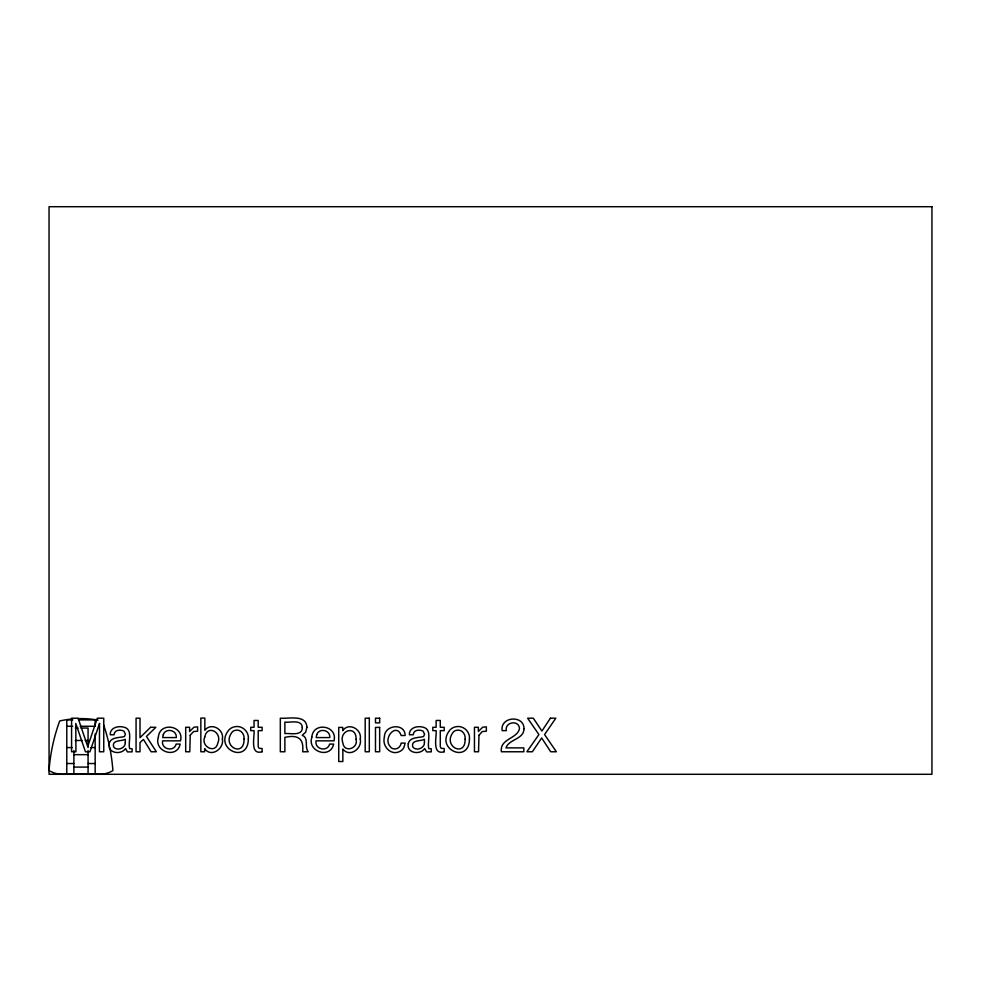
<?xml version="1.0" encoding="UTF-8"?>
<svg xmlns="http://www.w3.org/2000/svg" width="981" height="981" viewBox="0 0 981 981"><rect width="100%" height="100%" fill="white"/><g stroke="black" fill="none" stroke-linecap="round" stroke-linejoin="round"><path stroke-width="1.47" d="M72.753 719.907L66.782 719.907L66.782 774.168M78.738 719.907L95.157 719.907L95.157 726.283L80.221 726.283M66.782 726.283L72.753 726.283M75.292 728.061L78.137 728.061M80.969 728.061L88.069 728.061L88.069 747.571M75.292 740.471L82.392 740.471M85.224 740.471L88.069 740.471M66.782 747.571L72.459 747.571M90.902 747.571L95.157 747.571M73.882 754.659L88.069 754.659M66.782 763.525L73.882 763.525M88.069 763.525L95.157 763.525M73.882 767.081L88.069 767.081M95.157 733.886L95.157 774.168M88.069 750.477L88.069 774.168M73.882 750.477L73.882 774.168M103.667 724.971A182.662 182.662 0 0 1 109.308 745.425M109.602 746.811A182.662 182.662 0 0 1 112.889 770.625A26.499 26.499 0 0 1 96.935 774.168L65.016 774.168A26.499 26.499 0 0 1 49.05 770.625A182.662 182.662 0 0 1 59.694 720.961A96.947 96.947 0 0 1 72.398 718.987M78.112 718.644A96.947 96.947 0 0 1 98.051 720.115M99.522 723.451L99.424 751.765L103.753 751.765L103.753 718.202L97.303 718.202L87.726 746.578L78.088 718.202L71.576 718.202L71.576 751.765L75.917 751.765L75.795 723.451L85.445 751.765L89.945 751.765L99.522 723.451M356.078 739.38C358.543 748.454 344.11 753.261 342.896 743.009C338.273 730.367 356.704 724.518 356.078 739.38M204.747 737.05C200.492 746.541 215.538 754.364 217.77 743.181C222.712 732.267 207.163 724.076 204.747 737.05M222.393 739.061C224.318 748.785 211.038 757.97 204.637 748.638L204.637 751.765L200.847 751.765L200.847 718.08L204.845 718.08L204.845 730.269C211.087 721.955 224.33 729.349 222.393 739.061M248.328 739.012C248.156 764.616 213.466 749.092 228.659 730.244A10.104 10.104 0 0 1 234.557 726.811C241.927 724.971 249.149 731.519 248.328 739.012M384.405 737.16C381.744 746.345 391.247 756.363 400.26 751.213A8.4 8.4 0 0 0 403.964 747.314L405.153 743.108L401.155 743.108C400.677 746.786 397.256 749.778 393.479 748.797A5.04 5.04 0 0 1 390.144 746.443C382.553 738.129 396.594 722.102 401.155 735.517L405.153 735.517C404.994 722.421 384 724.861 384.405 737.16M469.445 739.012C469.261 764.616 434.571 749.092 449.764 730.244A10.104 10.104 0 0 1 455.675 726.811C463.032 724.971 470.267 731.519 469.445 739.012M158.382 737.185C153.441 751.63 176.985 759.368 180.185 744.088L176.139 744.088C174.152 752.231 160.921 749.521 162.588 740.839L180.529 740.839C184.453 725.29 159.351 721.575 158.382 737.185M311.848 737.185C306.906 751.63 330.462 759.368 333.65 744.088L329.616 744.088C327.617 752.231 314.386 749.521 316.066 740.839L333.994 740.839C337.93 725.29 312.816 721.575 311.848 737.185M360.272 738.987C362.43 748.638 349.628 757.921 342.847 749.018L342.847 761.526L338.727 761.526L338.727 727.412L342.725 727.412L342.725 730.649C348.684 721.893 362.087 729.3 360.272 738.987M302.307 727.681C302.393 736.375 289.935 732.966 284.87 733.58L284.87 722.102C289.922 722.887 302.087 719.012 302.307 727.681M109.112 743.733C107.199 753.163 121.031 755.431 125.507 748.528L127.456 751.912L132.128 751.875L132.128 748.846L129.676 748.589C127.726 742.041 133.686 729.128 123.631 727.105C118.161 725.609 109.774 727.792 110.24 734.769L114.078 734.769C114.176 729.827 120.491 729.3 123.913 731.115L125.409 734.168L124.428 736.547C119.326 737.908 110.485 736.89 109.112 743.733M408.268 743.733C406.355 753.163 420.175 755.431 424.65 748.528L426.612 751.912L431.272 751.875L431.272 748.846L428.82 748.589C426.87 742.041 432.829 729.128 422.786 727.105C417.305 725.609 408.93 727.792 409.384 734.769L413.222 734.769C413.332 729.827 419.635 729.3 423.069 731.115L424.565 734.168L423.571 736.547C418.47 737.908 409.641 736.89 408.268 743.733M523.989 728.736C523.94 739.416 508.967 738.987 505.951 747.878L523.829 747.878L523.829 751.765L501.365 751.765C499.636 738.73 516.864 738.987 519.44 728.92C519.599 719.625 504.442 721.66 506.343 730.649L502.162 730.649C499.869 716.4 524.234 714.72 523.989 728.736M244.036 739.134C244.416 757.663 221.964 746.799 231.467 733.052A5.592 5.592 0 0 1 235.195 730.355C240.541 728.822 244.723 734.058 244.036 739.134M465.141 739.134C465.521 757.663 443.081 746.799 452.572 733.052A5.592 5.592 0 0 1 456.3 730.355C461.659 728.822 465.828 734.058 465.141 739.134M306.918 727.252L305.68 732.182L302.185 735.272C308.561 737.589 305.005 745.523 307.311 750.269L308.206 751.765L302.626 751.765C304.11 738.644 298.114 734.413 284.87 737.369L284.87 751.765L280.321 751.765L280.321 718.202C288.255 718.963 306.44 714.131 306.918 727.252M125.298 742.629C125.629 748.221 116.751 751.544 113.6 746.848C111.724 739.576 121.35 741.489 125.298 739.318L125.298 742.629M424.442 742.629C424.773 748.221 415.895 751.544 412.756 746.848C410.867 739.576 420.493 741.489 424.442 739.318L424.442 742.629M190.228 735.235L189.811 751.765L185.691 751.765L185.691 727.289L189.603 727.289L189.603 731.519L193.968 727.191L197.598 726.86L197.598 731.201L193.502 731.581L190.228 735.235M478.973 735.235L478.556 751.765L474.448 751.765L474.448 727.289L478.348 727.289L478.348 731.519L482.726 727.191L486.355 726.86L486.355 731.201L482.247 731.581L478.973 735.235M163.275 734.695L162.699 737.577L176.298 737.577C177.107 729.974 165.63 727.546 163.275 734.695M316.74 734.695L316.176 737.577L329.775 737.577C330.572 729.974 319.107 727.546 316.74 734.695M550.402 718.202L541.904 731.041L533.333 718.202L527.643 718.202L538.912 734.561L526.883 751.765L532.376 751.765L541.671 737.97L550.721 751.765L556.362 751.765L544.553 734.561L555.822 718.202L550.402 718.202M150.571 727.289L140.013 737.687L140.013 718.202L136.065 718.202L136.065 751.765L140.013 751.765L140.013 742.58L143.459 739.429L151.099 751.765L156.347 751.765L146.451 736.461L155.832 727.289L150.571 727.289M262.111 751.765C249.628 755.382 254.668 736.878 254.042 730.649L250.731 730.649L250.731 727.289L254.042 727.289L254.042 720.459L258.199 720.459L258.199 727.289L262.111 727.289L262.111 730.649L258.199 730.649L258.199 746.627L259.07 748.344L262.111 748.528L262.111 751.765M444.185 751.765C431.701 755.382 436.741 736.878 436.128 730.649L432.805 730.649L432.805 727.289L436.128 727.289L436.128 720.459L440.285 720.459L440.285 727.289L444.185 727.289L444.185 730.649L440.285 730.649L440.285 746.627L441.143 748.344L444.185 748.528L444.185 751.765M931.95 206.709L49.05 206.709L49.05 774.291L931.95 774.291L931.95 206.709M369.31 718.202L365.19 718.202L365.19 751.765L369.31 751.765L369.31 718.202M379.659 718.202L375.478 718.202L375.478 722.862L379.659 722.862L379.659 718.202M379.659 727.412L375.478 727.412L375.478 751.765L379.659 751.765L379.659 727.412"/></g></svg>
